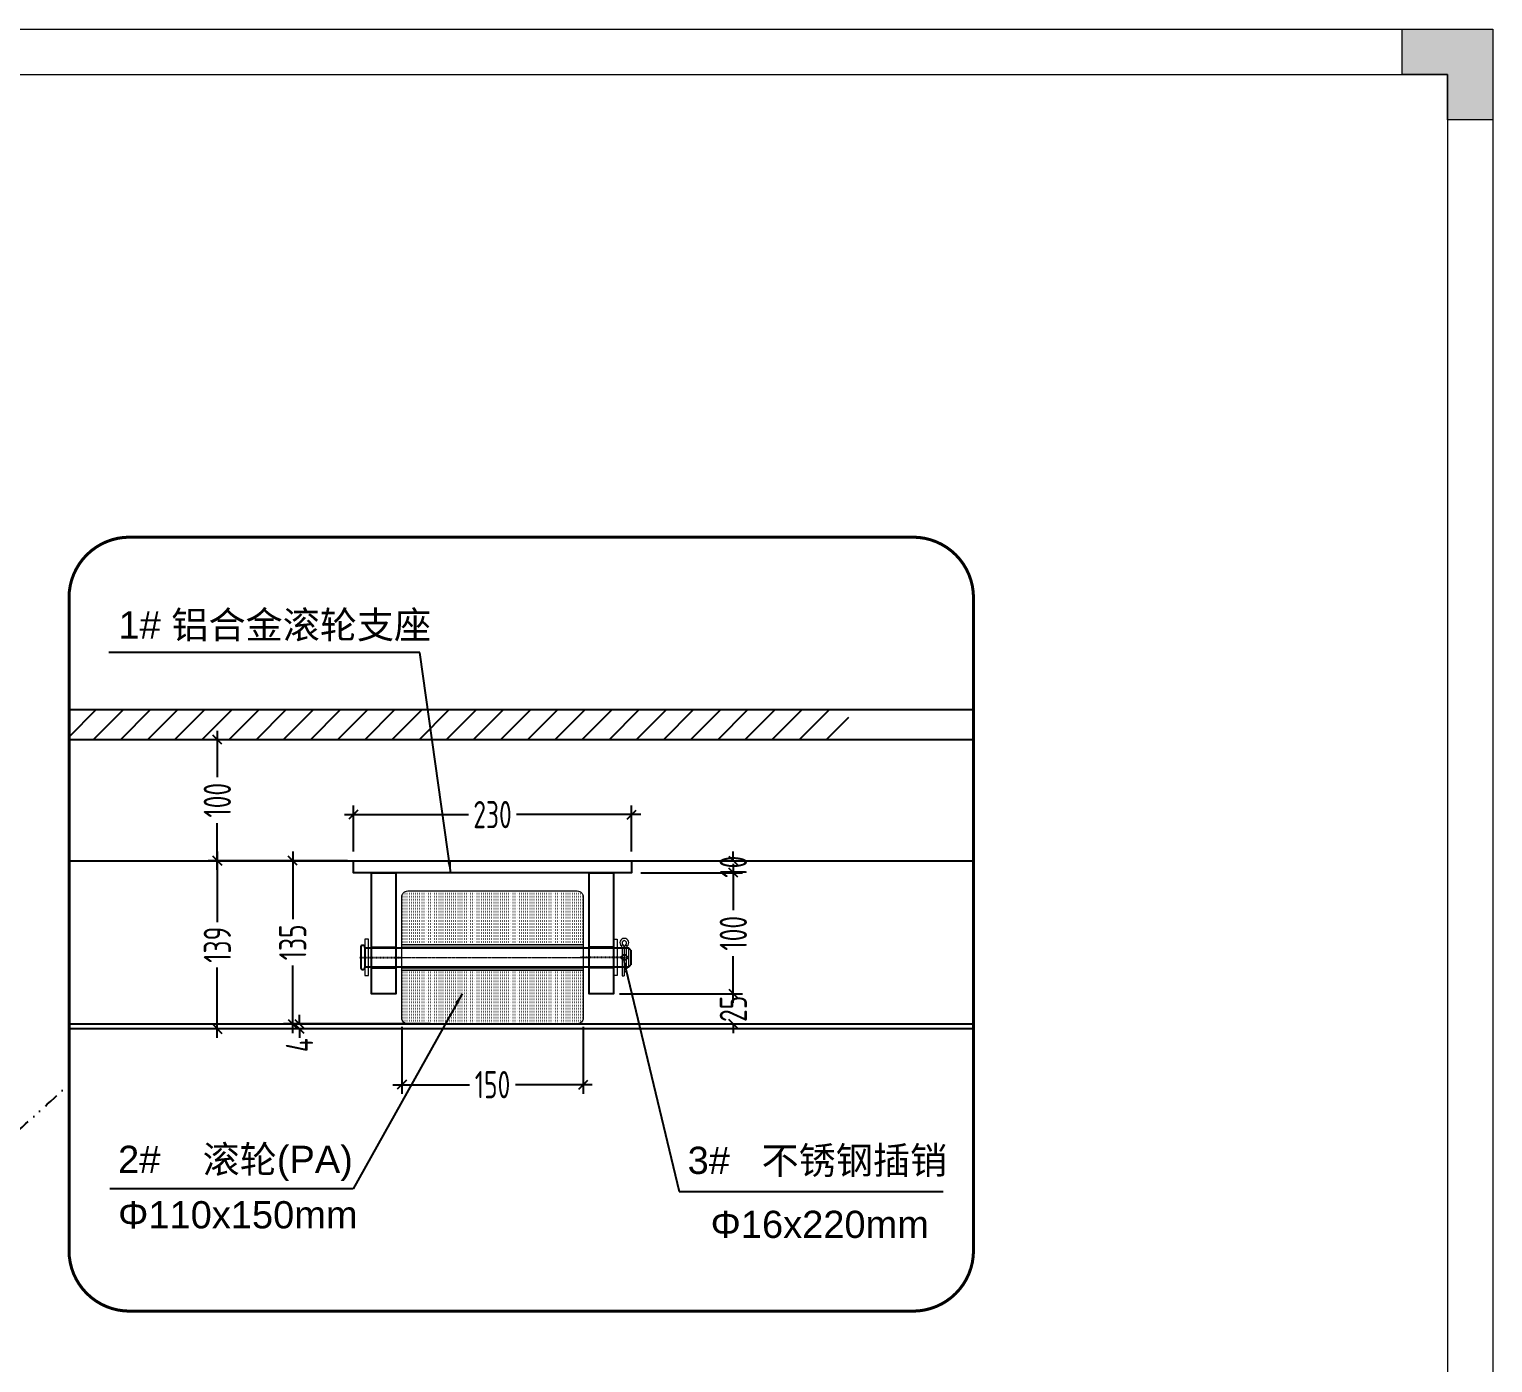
# Model space of a CAD drawing. Header units: millimetres. Extents: x 4 to 2106212, y -117026 to 198097.
# Drawn here: x 1843487 to 1845907, y 187804 to 190009 of the extents above; entities that cross this region are included whole.
import ezdxf
from ezdxf import colors
from ezdxf.entities.mleader import LeaderData, LeaderLine
from ezdxf.math import Vec2, Vec3

# ---------------------------------------------------------------- set-up
doc = ezdxf.new("R2010")
doc.units = ezdxf.units.MM
for name, pattern in [('CENTER', [0.6, 0.375, -0.075, 0.075, -0.075]), ('DASHED2', [0.375, 0.25, -0.125]), ('DIVIDEX2', [63.5, 25.4, -12.7, 0, -12.7, 0, -12.7])]:
    doc.linetypes.add(name, pattern=pattern)
for name, color, linetype in [('BS-Index symbol', 35, 'Continuous'), ('HR-dimension', 9, 'Continuous'), ('HR-Indentifier', 6, 'Continuous'), ('HR-看线', 143, 'Continuous'), ('铝横梁', 220, 'Continuous'), ('面板', 44, 'Continuous')]:
    doc.layers.add(name, color=color, linetype=linetype)
doc.layers.add('图框', color=7, linetype='Continuous', lineweight=13)
doc.layers.add('文本', color=3, linetype='Continuous', lineweight=13)
doc.styles.add('Arial', font='arial.ttf')
doc.styles.add('hztxt', font='ros1.shx', dxfattribs={"width": 0.8, "bigfont": 'hztxt.shx'})
doc.styles.get("Standard").update_dxf_attribs({"font": 'arial.ttf'})
doc.dimstyles.new('DIM-15', dxfattribs={"dimscale": 15, "dimtxt": 3, "dimasz": 1, "dimexe": 1, "dimexo": 1, "dimgap": 0.5, "dimtad": 0, "dimdec": 1, "dimrnd": 0.0005, "dimzin": 9, "dimdsep": 46, "dimtxsty": 'hztxt', "dimblk": 'OBLIQUE', "dimcen": 0, "dimdle": 1, "dimclrd": 9, "dimclre": 9, "dimclrt": 2, "dimazin": 2, "dimtfac": 1, "dimtdec": 1, "dimtix": 1, "dimtofl": 0, "dimtmove": 2, "dimatfit": 3, "dimfxl": 1, "dimarcsym": 2})
doc.dimstyles.new('HR-BI-DIM5', dxfattribs={"dimscale": 6, "dimtxt": 5, "dimasz": 1, "dimexe": 1, "dimexo": 1.5, "dimgap": 2, "dimtad": 1, "dimdec": 1, "dimdsep": 46, "dimtxsty": 'hztxt', "dimcen": 0, "dimdle": 1, "dimclrd": 256, "dimclre": 256, "dimclrt": 2, "dimadec": 1, "dimazin": 0, "dimtfac": 1, "dimtdec": 1, "dimtix": 1, "dimtmove": 2, "dimatfit": 3, "dimfxl": 1, "dimtfill": 1, "dimtolj": 1, "dimtzin": 0, "dimarcsym": 1})

# ---------------------------------------------------------------- blocks, each defined once
blk = doc.blocks.new('A$C0ed95738')
at = {"layer": '图框'}
h = blk.add_hatch(color=256, dxfattribs=at)
h.paths.add_polyline_path([(75, -63.5), (-75, -63.5), (-75, -65.6), (75, -65.6)])
h.paths.add_polyline_path([(75, -44.4), (-75, -44.4), (-75, -46.5), (75, -46.5)])
at = {"layer": '图框', "linetype": 'DASHED2', "ltscale": 0.5}
for p, q in [((-75, -44.4), (75, -44.4)), ((-75, -46.5), (75, -46.5)), ((-75, -63.5), (75, -63.5)), ((-75, -65.6), (75, -65.6))]:
    blk.add_line(p, q, dxfattribs=at)
at = {"layer": '图框', "color": 1, "linetype": 'CENTER', "ltscale": 0.5}
blk.add_line((-79.9, -55), (79.2, -55), dxfattribs=at)
at = {"layer": '图框'}
blk.add_lwpolyline([(-70, 0), (70, 0, -0.414214), (75, -5), (75, -105, -0.414214), (70, -110), (-70, -110, -0.414214), (-75, -105), (-75, -5, -0.414214)], format="xyb", close=True, dxfattribs=at)
blk = doc.blocks.new('A$C3ad6133d')
at = {"color": 7, "linetype": 'Continuous', "lineweight": 15}
for p, q in [((3.7, 30.4), (0, 30.4)), ((0, -16), (0, 30.4)), ((3.7, -16), (3.7, 30.4)), ((-3.7, 24), (-3.7, -16)), ((-3.7, 24), (0, 24))]:
    blk.add_line(p, q, dxfattribs=at)
at = {"color": 8, "linetype": 'Continuous', "lineweight": 15}
for p, q in [((-4.9, -18.6), (-2.4, -21.4)), ((-3.7, -16), (3.7, -16)), ((4.9, -18.6), (2.4, -21.4))]:
    blk.add_line(p, q, dxfattribs=at)
at = {"color": 7, "linetype": 'Continuous', "lineweight": 15}
for centre, radius, start, end in [((0, -24.1), 7.35, 131.3178, 48.6822), ((-7.1, -16), 3.47, 311.3178, 0), ((0, -24.1), 3.67, 131.3178, 48.6822), ((-7.1, -16), 7.14, 311.3178, 0), ((7.1, -16), 7.14, 180, 228.6822), ((7.1, -16), 3.47, 180, 228.6822)]:
    blk.add_arc(centre, radius, start, end, dxfattribs=at)
blk = doc.blocks.new('A$C1a92a842')
h = blk.add_hatch()
h.set_pattern_fill('ACAD_ISO07W100', color=256)
h.paths.add_polyline_path([(150, -60, 0.414214), (140, -50), (-140, -50, 0.414214), (-150, -60), (-150, -138.7), (150, -138.7)])
h.paths.add_polyline_path([(150, -181.3), (-150, -181.3), (-150, -260, 0.414214), (-140, -270), (140, -270, 0.414214), (150, -260)])
at = {"color": 4}
for p, q in [((-218, -143.5), (-218, -176.5)), ((-211, -143.5), (-211, -176.5)), ((-211, -144), (225, -144)), ((229, -148), (225, -144)), ((229, -148), (229, -172)), ((225, -176), (-211, -176)), ((225, -176), (229, -172))]:
    blk.add_line(p, q, dxfattribs=at)
at = {"linetype": 'DASHED2'}
for p, q in [((-200, -143), (-160, -143)), ((200, -143), (160, -143)), ((-200, -177), (-160, -177)), ((200, -177), (160, -177))]:
    blk.add_line(p, q, dxfattribs=at)
at = {"color": 1, "linetype": 'CENTER', "ltscale": 0.16}
for p, q in [((-220, -160), (-150, -160)), ((215, -160), (145, -160))]:
    blk.add_line(p, q, dxfattribs=at)
for points in [[(-230, 0), (230, 0), (230, -20), (-230, -20)], [(-200, -20), (-160, -20), (-160, -220), (-200, -220)], [(160, -20), (200, -20), (200, -220), (160, -220)]]:
    blk.add_lwpolyline(points, close=True)
at = {"color": 4}
blk.add_circle((218, -160), 4.5, dxfattribs=at)
for centre, start, end in [((-214.5, -143.5), 0, 180), ((-214.5, -176.5), 180, 0)]:
    blk.add_arc(centre, 3.5, start, end, dxfattribs=at)
at = {"layer": '图框', "color": 4}
blk.add_line((225, -144), (225, -176), dxfattribs=at)
at = {"layer": '图框', "color": 1, "linetype": 'CENTER', "ltscale": 0.1}
for p, q in [((212.5, -160), (223.5, -160)), ((218, -154.5), (218, -165.5))]:
    blk.add_line(p, q, dxfattribs=at)
at = {"layer": '图框', "color": 4}
for points in [[(-205, -130), (-211, -130), (-211, -190), (-205, -190)], [(200, -130), (206, -130), (206, -190), (200, -190)]]:
    blk.add_lwpolyline(points, close=True, dxfattribs=at)
at = {"layer": 'HR-dimension', "xscale": 2, "yscale": 2, "zscale": 2}
blk.add_blockref('A$C0ed95738', (0, -50), dxfattribs=at)
at = {"layer": 'HR-dimension', "rotation": 180}
blk.add_blockref('A$C3ad6133d', (218, -160), dxfattribs=at)
blk = doc.blocks.new('_Oblique')
at = {"color": 0, "linetype": 'ByBlock', "lineweight": -2}
blk.add_line((-0.5, -0.5), (0.5, 0.5), dxfattribs=at)
blk = doc.blocks.new('*D331')
at = {"color": 9, "lineweight": -2, "transparency": 16777216}
for p, q in [((1843998, 188634.2), (1843782.9, 188634.2)), ((1843797.9, 188649.2), (1843797.9, 188532.7)), ((1843797.9, 188341.2), (1843797.9, 188457.7)), ((1844073, 188356.2), (1843782.9, 188356.2))]:
    blk.add_line(p, q, dxfattribs=at)
at = {"layer": 'Defpoints', "color": 0, "transparency": 16777216}
for p in [(1844013, 188634.2), (1843797.9, 188356.2), (1844088, 188356.2)]:
    blk.add_point(p, dxfattribs=at)
at = {"color": 9, "lineweight": -2, "transparency": 16777216, "xscale": 15, "yscale": 15, "zscale": 15}
for p, rotation in [((1843797.9, 188634.2), 90), ((1843797.9, 188356.2), 270)]:
    blk.add_blockref('_Oblique', p, dxfattribs=dict(at, rotation=rotation))
at = {"color": 2, "transparency": 16777216, "insert": (1843797.9, 188495.2), "char_height": 45, "attachment_point": 5, "rotation": 90, "style": 'hztxt'}
blk.add_mtext('139', dxfattribs=at)
blk = doc.blocks.new('*D416')
at = {"color": 9, "lineweight": -2, "transparency": 16777216}
for p, q in [((1844149.9, 188364.2), (1843918.8, 188364.2)), ((1843933.8, 188364.2), (1843933.8, 188379.2)), ((1844088, 188356.2), (1843918.8, 188356.2)), ((1843933.8, 188356.2), (1843933.8, 188341.2))]:
    blk.add_line(p, q, dxfattribs=at)
at = {"layer": 'Defpoints', "color": 0, "transparency": 16777216}
for p in [(1843933.8, 188364.2), (1844164.9, 188364.2), (1844103, 188356.2)]:
    blk.add_point(p, dxfattribs=at)
at = {"color": 9, "lineweight": -2, "transparency": 16777216, "xscale": 15, "yscale": 15, "zscale": 15}
for p, rotation in [((1843933.8, 188364.2), 270), ((1843933.8, 188356.2), 90)]:
    blk.add_blockref('_Oblique', p, dxfattribs=dict(at, rotation=rotation))
at = {"color": 2, "transparency": 16777216, "insert": (1843933.8, 188329.2), "char_height": 45, "attachment_point": 5, "rotation": 90, "style": 'hztxt'}
blk.add_mtext('4', dxfattribs=at)
blk = doc.blocks.new('*D332')
at = {"color": 9, "lineweight": -2, "transparency": 16777216}
for p, q in [((1844013, 188634.2), (1843907.6, 188634.2)), ((1843922.6, 188649.2), (1843922.6, 188537.3)), ((1843922.6, 188349.2), (1843922.6, 188461.1)), ((1844088, 188364.2), (1843907.6, 188364.2))]:
    blk.add_line(p, q, dxfattribs=at)
at = {"layer": 'Defpoints', "color": 0, "transparency": 16777216}
for p in [(1843922.6, 188634.2), (1844028, 188634.2), (1844103, 188364.2)]:
    blk.add_point(p, dxfattribs=at)
at = {"color": 9, "lineweight": -2, "transparency": 16777216, "xscale": 15, "yscale": 15, "zscale": 15}
for p, rotation in [((1843922.6, 188634.2), 90), ((1843922.6, 188364.2), 270)]:
    blk.add_blockref('_Oblique', p, dxfattribs=dict(at, rotation=rotation))
at = {"color": 2, "transparency": 16777216, "insert": (1843922.6, 188499.2), "char_height": 45, "attachment_point": 5, "rotation": 90, "style": 'hztxt'}
blk.add_mtext('135', dxfattribs=at)
blk = doc.blocks.new('*D333')
at = {"color": 9, "lineweight": -2, "transparency": 16777216}
for p, q in [((1844023, 188649.2), (1844023, 188725.4)), ((1844483, 188649.2), (1844483, 188725.4)), ((1844008, 188710.4), (1844213.1, 188710.4)), ((1844498, 188710.4), (1844292.9, 188710.4))]:
    blk.add_line(p, q, dxfattribs=at)
at = {"layer": 'Defpoints', "color": 0, "transparency": 16777216}
for p in [(1844483, 188710.4), (1844023, 188634.2), (1844483, 188634.2)]:
    blk.add_point(p, dxfattribs=at)
at = {"color": 9, "lineweight": -2, "transparency": 16777216, "xscale": 15, "yscale": 15, "zscale": 15, "rotation": 180}
blk.add_blockref('_Oblique', (1844023, 188710.4), dxfattribs=at)
at = {"color": 9, "lineweight": -2, "transparency": 16777216, "xscale": 15, "yscale": 15, "zscale": 15}
blk.add_blockref('_Oblique', (1844483, 188710.4), dxfattribs=at)
at = {"color": 2, "transparency": 16777216, "insert": (1844253, 188710.4), "char_height": 45, "attachment_point": 5, "style": 'hztxt'}
blk.add_mtext('230', dxfattribs=at)
blk = doc.blocks.new('*D334')
at = {"color": 9, "lineweight": -2, "transparency": 16777216}
for p, q in [((1844103, 188359.2), (1844103, 188248.8)), ((1844403, 188359.2), (1844403, 188248.8)), ((1844088, 188263.8), (1844214.9, 188263.8)), ((1844418, 188263.8), (1844291.1, 188263.8))]:
    blk.add_line(p, q, dxfattribs=at)
at = {"layer": 'Defpoints', "color": 0, "transparency": 16777216}
for p in [(1844103, 188374.2), (1844403, 188374.2), (1844403, 188263.8)]:
    blk.add_point(p, dxfattribs=at)
at = {"color": 9, "lineweight": -2, "transparency": 16777216, "xscale": 15, "yscale": 15, "zscale": 15, "rotation": 180}
blk.add_blockref('_Oblique', (1844103, 188263.8), dxfattribs=at)
at = {"color": 9, "lineweight": -2, "transparency": 16777216, "xscale": 15, "yscale": 15, "zscale": 15}
blk.add_blockref('_Oblique', (1844403, 188263.8), dxfattribs=at)
at = {"color": 2, "transparency": 16777216, "insert": (1844253, 188263.8), "char_height": 45, "attachment_point": 5, "style": 'hztxt'}
blk.add_mtext('150', dxfattribs=at)
blk = doc.blocks.new('*D336')
at = {"color": 9, "lineweight": -2, "transparency": 16777216}
for p, q in [((1843797.9, 188849.2), (1843797.9, 188772.3)), ((1844076.8, 188834.2), (1843782.9, 188834.2)), ((1843797.9, 188619.2), (1843797.9, 188696.1)), ((1843998, 188634.2), (1843782.9, 188634.2))]:
    blk.add_line(p, q, dxfattribs=at)
at = {"layer": 'Defpoints', "color": 0, "transparency": 16777216}
for p in [(1843797.9, 188834.2), (1844091.8, 188834.2), (1844013, 188634.2)]:
    blk.add_point(p, dxfattribs=at)
at = {"color": 9, "lineweight": -2, "transparency": 16777216, "xscale": 15, "yscale": 15, "zscale": 15}
for p, rotation in [((1843797.9, 188834.2), 90), ((1843797.9, 188634.2), 270)]:
    blk.add_blockref('_Oblique', p, dxfattribs=dict(at, rotation=rotation))
at = {"color": 2, "transparency": 16777216, "insert": (1843797.9, 188734.2), "char_height": 45, "attachment_point": 5, "rotation": 90, "style": 'hztxt'}
blk.add_mtext('100', dxfattribs=at)
blk = doc.blocks.new('*D337')
at = {"color": 9, "lineweight": -2, "transparency": 16777216}
for p, q in [((1844478, 188414.2), (1844666.2, 188414.2)), ((1844651.2, 188414.2), (1844651.2, 188429.2)), ((1844457.9, 188364.2), (1844666.2, 188364.2)), ((1844651.2, 188364.2), (1844651.2, 188349.2))]:
    blk.add_line(p, q, dxfattribs=at)
at = {"layer": 'Defpoints', "color": 0, "transparency": 16777216}
for p in [(1844463, 188414.2), (1844442.9, 188364.2), (1844651.2, 188364.2)]:
    blk.add_point(p, dxfattribs=at)
at = {"color": 9, "lineweight": -2, "transparency": 16777216, "xscale": 15, "yscale": 15, "zscale": 15}
for p, rotation in [((1844651.2, 188414.2), 270), ((1844651.2, 188364.2), 90)]:
    blk.add_blockref('_Oblique', p, dxfattribs=dict(at, rotation=rotation))
at = {"color": 2, "transparency": 16777216, "insert": (1844651.2, 188389.2), "char_height": 45, "attachment_point": 5, "rotation": 90, "style": 'hztxt'}
blk.add_mtext('25', dxfattribs=at)
blk = doc.blocks.new('*D338')
at = {"color": 9, "lineweight": -2, "transparency": 16777216}
for p, q in [((1844651.2, 188629.2), (1844651.2, 188552.3)), ((1844498, 188614.2), (1844666.2, 188614.2)), ((1844651.2, 188399.2), (1844651.2, 188476.1)), ((1844463, 188414.2), (1844666.2, 188414.2))]:
    blk.add_line(p, q, dxfattribs=at)
at = {"layer": 'Defpoints', "color": 0, "transparency": 16777216}
for p in [(1844483, 188614.2), (1844651.2, 188614.2), (1844448, 188414.2)]:
    blk.add_point(p, dxfattribs=at)
at = {"color": 9, "lineweight": -2, "transparency": 16777216, "xscale": 15, "yscale": 15, "zscale": 15}
for p, rotation in [((1844651.2, 188614.2), 90), ((1844651.2, 188414.2), 270)]:
    blk.add_blockref('_Oblique', p, dxfattribs=dict(at, rotation=rotation))
at = {"color": 2, "transparency": 16777216, "insert": (1844651.2, 188514.2), "char_height": 45, "attachment_point": 5, "rotation": 90, "style": 'hztxt'}
blk.add_mtext('100', dxfattribs=at)
blk = doc.blocks.new('*D339')
at = {"color": 9, "lineweight": -2, "transparency": 16777216}
for p, q in [((1844498, 188634.2), (1844666.2, 188634.2)), ((1844651.2, 188634.2), (1844651.2, 188649.2)), ((1844498, 188614.2), (1844666.2, 188614.2)), ((1844651.2, 188614.2), (1844651.2, 188599.2))]:
    blk.add_line(p, q, dxfattribs=at)
at = {"layer": 'Defpoints', "color": 0, "transparency": 16777216}
for p in [(1844483, 188634.2), (1844651.2, 188634.2), (1844483, 188614.2)]:
    blk.add_point(p, dxfattribs=at)
at = {"color": 9, "lineweight": -2, "transparency": 16777216, "xscale": 15, "yscale": 15, "zscale": 15}
for p, rotation in [((1844651.2, 188634.2), 270), ((1844651.2, 188614.2), 90)]:
    blk.add_blockref('_Oblique', p, dxfattribs=dict(at, rotation=rotation))
at = {"color": 2, "transparency": 16777216, "insert": (1844651.2, 188624.2), "char_height": 45, "attachment_point": 5, "rotation": 90, "style": 'hztxt'}
blk.add_mtext('10', dxfattribs=at)
blk = doc.blocks.new('GW-TK')
at = {"layer": '图框', "linetype": 'Continuous', "lineweight": 0}
h = blk.add_hatch(color=256, dxfattribs=at)
h.dxf.hatch_style = 1
h.paths.add_polyline_path([(927593.55, 464715.01), (927593.55, 464710.01), (927598.55, 464710.01), (927598.55, 464705.01), (927603.55, 464705.01), (927603.55, 464715.01)])
at = {"layer": '图框'}
for points in [[(927183.55, 464715.01), (927603.55, 464715.01), (927603.55, 464418.01), (927183.55, 464418.01)], [(927188.55, 464710.01), (927598.55, 464710.01), (927598.55, 464423.01), (927188.55, 464423.01)]]:
    blk.add_lwpolyline(points, close=True, dxfattribs=at)
at = {"layer": '图框', "linetype": 'Continuous', "lineweight": 0}
blk.add_lwpolyline([(927598.55, 464705.01), (927598.55, 464710.01), (927593.55, 464710.01), (927593.55, 464715.01), (927603.55, 464715.01), (927603.55, 464705.01)], close=True, dxfattribs=at)

msp = doc.modelspace()

# ---------------------------------------------------------------- hatches: boundary and pattern name
at = {"layer": '面板'}
h = msp.add_hatch(dxfattribs=at)
h.set_pattern_fill('ANSI31', color=256, scale=10)
h.set_pattern_definition([(45, (-91538.26, -9649.842), (-22.4506403, 22.4506403), [])])
h.paths.add_polyline_path([(1844842.1025, 188834.1911), (1844842.1025, 188884.1911), (1843552.6433, 188884.1911), (1843552.6433, 188834.1911)])

# ---------------------------------------------------------------- linework, layer by layer
at = {"layer": 'BS-Index symbol', "color": 1, "linetype": 'DIVIDEX2', "const_width": 5, "flags": 128}
msp.add_lwpolyline([(1843552.6433, 187989.2852), (1843552.6433, 189069.2382, -0.414213562), (1843652.6433, 189169.2382), (1844948.3696, 189169.2382, -0.414213562), (1845048.3696, 189069.2382), (1845048.3696, 187989.2852, -0.414213562), (1844948.3696, 187889.2852), (1843652.6433, 187889.2852, -0.414213562)], format="xyb", close=True, dxfattribs=at)
at = {"layer": 'BS-Index symbol', "color": 1, "linetype": 'DIVIDEX2'}
msp.add_spline([(1842820.4726, 188187.6176), (1843167.4063, 188203.1734), (1843228.0966, 188104.1454), (1843552.6433, 188264.5315)], degree=3, dxfattribs=at)
at = {"layer": 'HR-看线'}
for p, q in [((1843552.6433, 188364.1911), (1845048.3696, 188364.1911)), ((1845048.3696, 188356.1911), (1843552.6433, 188356.1911))]:
    msp.add_line(p, q, dxfattribs=at)
at = {"layer": '铝横梁'}
for p, q in [((1845048.3696, 188834.1911), (1843552.6433, 188834.1911)), ((1843552.6433, 188634.1911), (1845048.3696, 188634.1911))]:
    msp.add_line(p, q, dxfattribs=at)
at = {"layer": '面板'}
msp.add_line((1843552.6433, 188884.1911), (1845048.3696, 188884.1911), dxfattribs=at)

# ---------------------------------------------------------------- block references
at = {"layer": 'HR-Indentifier'}
msp.add_blockref('A$C1a92a842', (1844252.9634, 188634.1911), dxfattribs=at)
at = {"layer": '文本', "xscale": 15, "yscale": 15, "zscale": 15}
msp.add_blockref('GW-TK', (-12068146.1838, -6780716.0096), dxfattribs=at)

# ---------------------------------------------------------------- texts
at = {"layer": '文本', "style": 'Arial'}
for s, p in [('1# 铝合金滚轮支座', (1843634.4827, 189001.6537)), ('2#    滚轮(PA)', (1843633.776, 188117.7915)), ('3#   不锈钢插销', (1844575.6551, 188116.1611)), ('Φ110x150mm', (1843633.776, 188026.1882)), ('Φ16x220mm', (1844613.5499, 188010.3204))]:
    msp.add_text(s, height=45, dxfattribs=at).set_placement(p)

# ---------------------------------------------------------------- dimensions: what is measured, and where the dimension line sits
for base, p1, p2, picture, middle in [((1843797.8695, 188834.1911), (1844012.9634, 188634.1911), (1844091.8071, 188834.1911), '*D336', (1843797.8695, 188734.1911)), ((1844651.247, 188634.1911), (1844482.9634, 188614.1911), (1844482.9634, 188634.1911), '*D339', (1844651.247, 188624.1911)), ((1843797.8695, 188356.1911), (1844012.9634, 188634.1911), (1844087.9634, 188356.1911), '*D331', (1843797.8695, 188495.1911)), ((1843922.6172, 188634.1911), (1844102.9634, 188364.1911), (1844027.9634, 188634.1911), '*D332', (1843922.6172, 188499.1911)), ((1844651.247, 188614.1911), (1844447.9634, 188414.1911), (1844482.9634, 188614.1911), '*D338', (1844651.247, 188514.1911)), ((1844651.247, 188364.1911), (1844462.9634, 188414.1911), (1844442.878, 188364.1911), '*D337', (1844651.247, 188389.1911))]:
    dim = msp.add_linear_dim(base=base, p1=p1, p2=p2, angle=90, dimstyle='DIM-15', override={"dimlfac": 0.5})
    dim.commit()
    dim.dimension.update_dxf_attribs({"geometry": picture, "text_midpoint": middle})
for base, p1, p2, picture, middle in [((1844482.9634, 188710.4423), (1844022.9634, 188634.1911), (1844482.9634, 188634.1911), '*D333', (1844252.9634, 188710.4423)), ((1844402.9634, 188263.8122), (1844102.9634, 188374.1911), (1844402.9634, 188374.1911), '*D334', (1844252.9634, 188263.8122))]:
    dim = msp.add_linear_dim(base=base, p1=p1, p2=p2, dimstyle='DIM-15', override={"dimlfac": 0.5})
    dim.commit()
    dim.dimension.update_dxf_attribs({"geometry": picture, "text_midpoint": middle})
dim = msp.add_linear_dim(base=(1843933.7736, 188364.1911), p1=(1844102.9634, 188356.1911), p2=(1844164.8556, 188364.1911), angle=90, dimstyle='DIM-15', override={"dimlfac": 0.5})
dim.commit()
dim.dimension.update_dxf_attribs({"geometry": '*D416', "text_midpoint": (1843933.7736, 188329.1763), "dimtype": 160})

# ---------------------------------------------------------------- leaders
at = {"layer": 'HR-dimension'}
for points, override in [([(1844183.9445, 188614.1911), (1844132.9886, 188978.4875), (1843618.6554, 188978.4875)], {"dimasz": 3, "dimgap": 2, "dimtad": 0}), ([(1844202.6344, 188414.1911), (1844022.6992, 188091.6717), (1843620.0789, 188091.6717)], {"dimasz": 3, "dimtad": 0})]:
    msp.add_leader(points, dimstyle='HR-BI-DIM5', override=override, dxfattribs=at)
ml = msp.add_multileader_mtext('Standard', dxfattribs=at)
ml.set_content('', color=256)
ml.set_leader_properties()
ml.build(insert=Vec2(0, 0))
ml.multileader.update_dxf_attribs({"arrow_head_size": 20})
ctx = ml.context
ctx.base_point, ctx.arrow_head_size, ctx.plane_origin = Vec3(1844998.3327, 188086.92), 20, Vec3(1844137.863, 187903.9408)
notes = []
notes.append((ctx, [(0, (1, 1, 0), (1844561.7133, 188086.92), (1, 0), 436.6195, [(0, [(1844468.9634, 188474.1911)], 0, [])])]))
ctx.mtext.insert, ctx.mtext.flow_direction = Vec3(1845000.3327, 188088.92), 5
for ctx, leaders in notes:
    for number, flags, end, landing, length, lines in leaders:
        leader = LeaderData()
        leader.index, (leader.has_last_leader_line, leader.has_dogleg_vector, leader.attachment_direction) = number, flags
        leader.last_leader_point, leader.dogleg_vector, leader.dogleg_length = Vec3(end), Vec3(landing), length
        for number, points, colour, breaks in lines:
            line = LeaderLine()
            line.index, line.vertices, line.color, line.breaks = number, Vec3.list(points), colors.encode_raw_color(colour), breaks
            leader.lines.append(line)
        ctx.leaders.append(leader)

doc.saveas('drawing.dxf')
